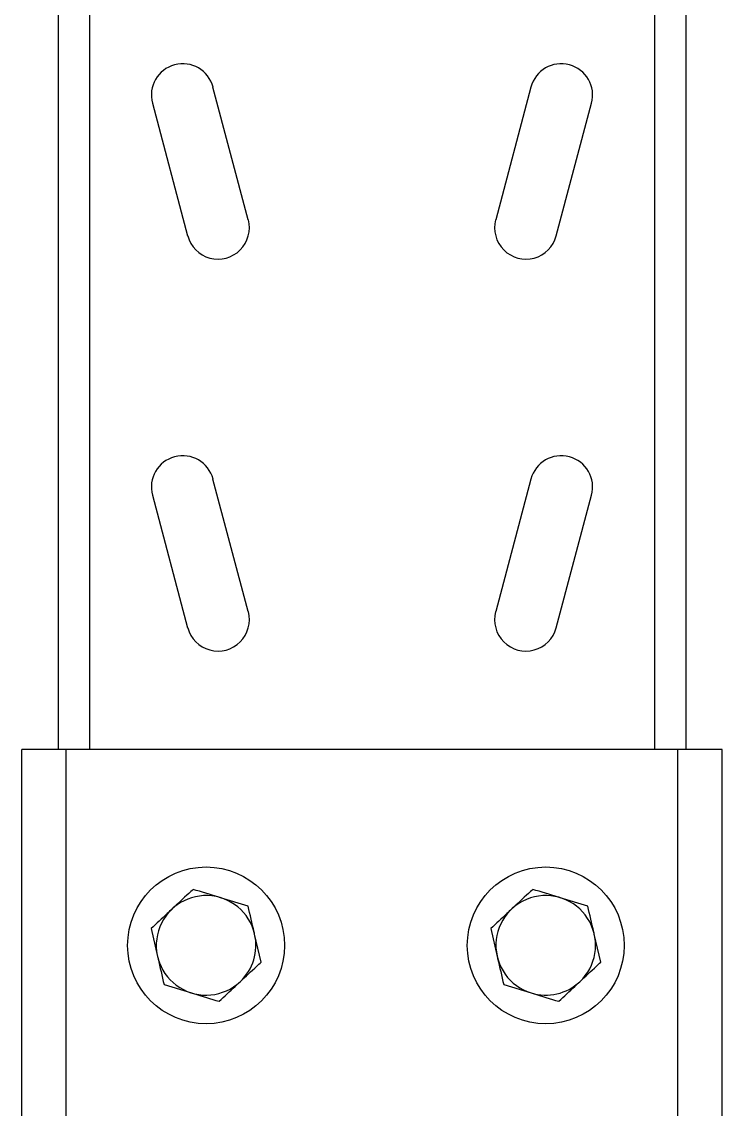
# Model space of a CAD drawing. Header units: millimetres. Extents: x 1193 to 1348, y -534 to 551.
# Drawn here: x 1225.7 to 1315, y -395.1 to -256.4 of the extents above; entities that cross this region are included whole.
import ezdxf

# ---------------------------------------------------------------- set-up
doc = ezdxf.new("R2010")
doc.units = ezdxf.units.MM

# ---------------------------------------------------------------- blocks, each defined once
blk = doc.blocks.new('DI_COLUNA_FRONTAL_80')
at = {"color": 7, "linetype": 'Continuous', "lineweight": 25}
for p, q in [((-40, 1004.76), (-40, 104.76)), ((-36, 1004.76), (-36, 104.76)), ((36, 1004.76), (36, 104.76)), ((40, 1004.76), (40, 104.76)), ((-15.77, 172.33), (-20.27, 189.24)), ((20.27, 189.24), (15.77, 172.33)), ((-28, 187.19), (-23.5, 170.28)), ((23.5, 170.28), (28, 187.19)), ((-15.77, 122.33), (-20.27, 139.24)), ((20.27, 139.24), (15.77, 122.33)), ((-28, 137.19), (-23.5, 120.28)), ((23.5, 120.28), (28, 137.19)), ((44.65, 104.76), (-44.65, 104.76)), ((-44.65, 4.76), (-44.65, 104.76)), ((-39, 4.76), (-39, 104.76)), ((39, 4.76), (39, 104.76)), ((44.65, 4.76), (44.65, 104.76)), ((-15.79, 84.76), (-19.3, 85.83)), ((27.51, 84.76), (24, 85.83)), ((-28.16, 81.9), (-27.34, 78.33)), ((15.14, 81.9), (15.96, 78.33)), ((-14.14, 77.62), (-14.96, 81.19)), ((29.16, 77.62), (28.34, 81.19)), ((-26.51, 74.76), (-23, 73.69)), ((16.79, 74.76), (20.3, 73.69))]:
    blk.add_line(p, q, dxfattribs=at)
for centre in [(-21.15, 79.76), (22.15, 79.76)]:
    blk.add_circle(centre, 10, dxfattribs=at)
for centre, radius, start, end in [((-24.13, 188.22), 4, 14.9006, 194.9006), ((24.13, 188.22), 4, 345.0994, 165.0994), ((-19.63, 171.3), 4, 194.9006, 14.9006), ((19.63, 171.3), 4, 165.0994, 345.0994), ((-24.13, 138.22), 4, 14.9006, 194.9006), ((24.13, 138.22), 4, 345.0994, 165.0994), ((-19.63, 121.3), 4, 194.9006, 14.9006), ((19.63, 121.3), 4, 165.0994, 345.0994), ((-21.15, 79.76), 6.35, 13.0377, 313.0377), ((22.15, 79.76), 6.35, 313.0377, 253.0377), ((-21.15, 79.76), 6.35, 313.0377, 13.0377), ((22.15, 79.76), 6.35, 253.0377, 313.0377)]:
    blk.add_arc(centre, radius, start, end, dxfattribs=at)
for points, knots in [([(-22.8, 86.9), (-22.99, 86.73), (-23.86, 85.92), (-24.77, 85.07), (-25.48, 84.4)], [0, 0, 0, 0, 0.211001, 1, 1, 1, 1]), ([(-19.3, 85.83), (-19.38, 85.86), (-20.56, 86.22), (-21.73, 86.57), (-22.8, 86.9)], [0, 0, 0, 0, 0.0702136, 1, 1, 1, 1]), ([(20.5, 86.9), (20.31, 86.73), (19.44, 85.92), (18.53, 85.07), (17.82, 84.4)], [0, 0, 0, 0, 0.211001, 1, 1, 1, 1]), ([(24, 85.83), (23.92, 85.86), (22.74, 86.22), (21.57, 86.57), (20.5, 86.9)], [0, 0, 0, 0, 0.0702136, 1, 1, 1, 1]), ([(-14.96, 81.19), (-14.98, 81.28), (-15.26, 82.48), (-15.54, 83.67), (-15.79, 84.76)], [0, 0, 0, 0, 0.070214, 1, 1, 1, 1]), ([(28.34, 81.19), (28.32, 81.28), (28.04, 82.48), (27.76, 83.67), (27.51, 84.76)], [0, 0, 0, 0, 0.070214, 1, 1, 1, 1]), ([(-25.48, 84.4), (-25.69, 84.2), (-26.6, 83.36), (-27.48, 82.53), (-28.16, 81.9)], [0, 0, 0, 0, 0.231849, 1, 1, 1, 1]), ([(17.82, 84.4), (17.61, 84.2), (16.7, 83.36), (15.82, 82.53), (15.14, 81.9)], [0, 0, 0, 0, 0.231849, 1, 1, 1, 1]), ([(-27.34, 78.33), (-27.32, 78.24), (-27.04, 77.04), (-26.76, 75.85), (-26.51, 74.76)], [0, 0, 0, 0, 0.0702136, 1, 1, 1, 1]), ([(15.96, 78.33), (15.98, 78.24), (16.26, 77.04), (16.54, 75.85), (16.79, 74.76)], [0, 0, 0, 0, 0.0702136, 1, 1, 1, 1]), ([(-16.82, 75.12), (-16.1, 75.79), (-15.19, 76.63), (-14.32, 77.45), (-14.14, 77.62)], [0, 0, 0, 0, 0.788999, 1, 1, 1, 1]), ([(26.48, 75.12), (27.2, 75.79), (28.11, 76.63), (28.98, 77.45), (29.16, 77.62)], [0, 0, 0, 0, 0.788999, 1, 1, 1, 1]), ([(-19.5, 72.62), (-18.82, 73.25), (-17.93, 74.08), (-17.03, 74.92), (-16.82, 75.12)], [0, 0, 0, 0, 0.768151, 1, 1, 1, 1]), ([(23.8, 72.62), (24.48, 73.25), (25.37, 74.08), (26.27, 74.92), (26.48, 75.12)], [0, 0, 0, 0, 0.768151, 1, 1, 1, 1]), ([(-23, 73.69), (-22.92, 73.66), (-21.74, 73.3), (-20.57, 72.95), (-19.5, 72.62)], [0, 0, 0, 0, 0.070214, 1, 1, 1, 1]), ([(20.3, 73.69), (20.38, 73.66), (21.56, 73.3), (22.73, 72.95), (23.8, 72.62)], [0, 0, 0, 0, 0.070214, 1, 1, 1, 1])]:
    blk.add_open_spline(points, degree=3, knots=knots, dxfattribs=at)

msp = doc.modelspace()

# ---------------------------------------------------------------- block references
msp.add_blockref('DI_COLUNA_FRONTAL_80', (1270.33, -453.93))

doc.saveas('drawing.dxf')
